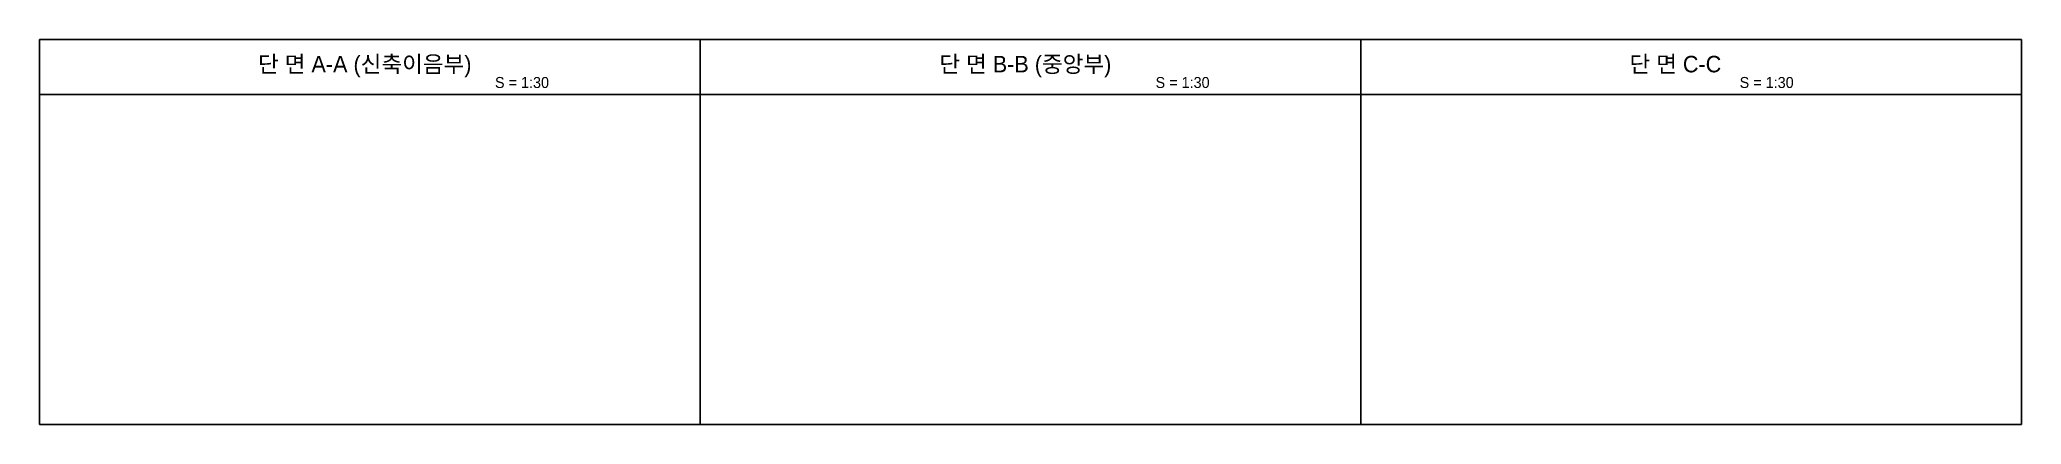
# Model space of a CAD drawing. Extents: x 0 to 720, y -140 to 0.
import ezdxf
from ezdxf.enums import TextEntityAlignment as Align

# ---------------------------------------------------------------- set-up
doc = ezdxf.new("R2010")
doc.units = 0
doc.header["$LTSCALE"] = 300
doc.layers.get('0').update_dxf_attribs({"linetype": 'CONTINUOUS'})
doc.layers.add('txt', color=7, linetype='CONTINUOUS')
doc.styles.add('주 TITLE', font='Gulim.ttf')

msp = doc.modelspace()

# ---------------------------------------------------------------- linework, layer by layer
for p, q in [((0, 0), (720, 0)), ((240, -140), (240, 0)), ((480, -140), (480, 0)), ((720, -140), (720, 0)), ((0, -140), (0, 0)), ((0, -20), (720, -20)), ((0, -140), (720, -140))]:
    msp.add_line(p, q)

# ---------------------------------------------------------------- texts
at = {"layer": 'txt', "color": 6, "style": '주 TITLE'}
for s, p in [('단 면 A-A (신축이음부)', (118.12, -11.92)), ('단 면 B-B (중앙부)', (358.12, -11.92)), ('단 면 C-C', (594.29, -11.92))]:
    msp.add_text(s, height=6, dxfattribs=at).set_placement(p, align=Align.CENTER)
at = {"layer": 'txt', "color": 4, "style": '주 TITLE'}
for p in [(175.25, -17.61), (415.25, -17.61), (627.46, -17.61)]:
    msp.add_text('S = 1:30', height=4, dxfattribs=at).set_placement(p, align=Align.CENTER)

doc.saveas('drawing.dxf')
